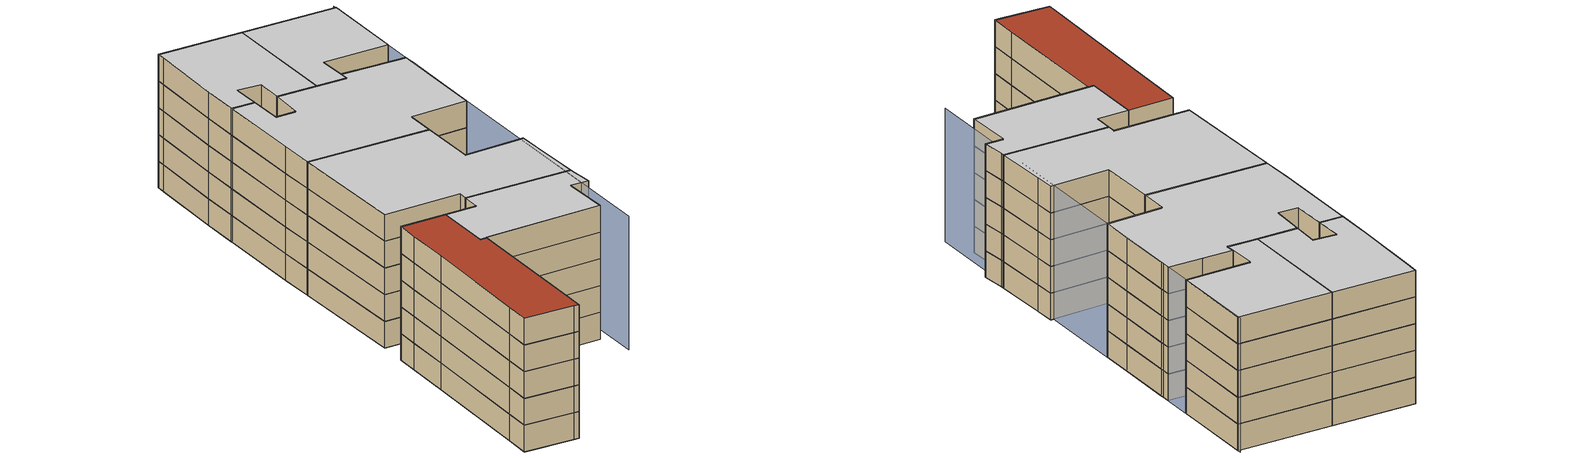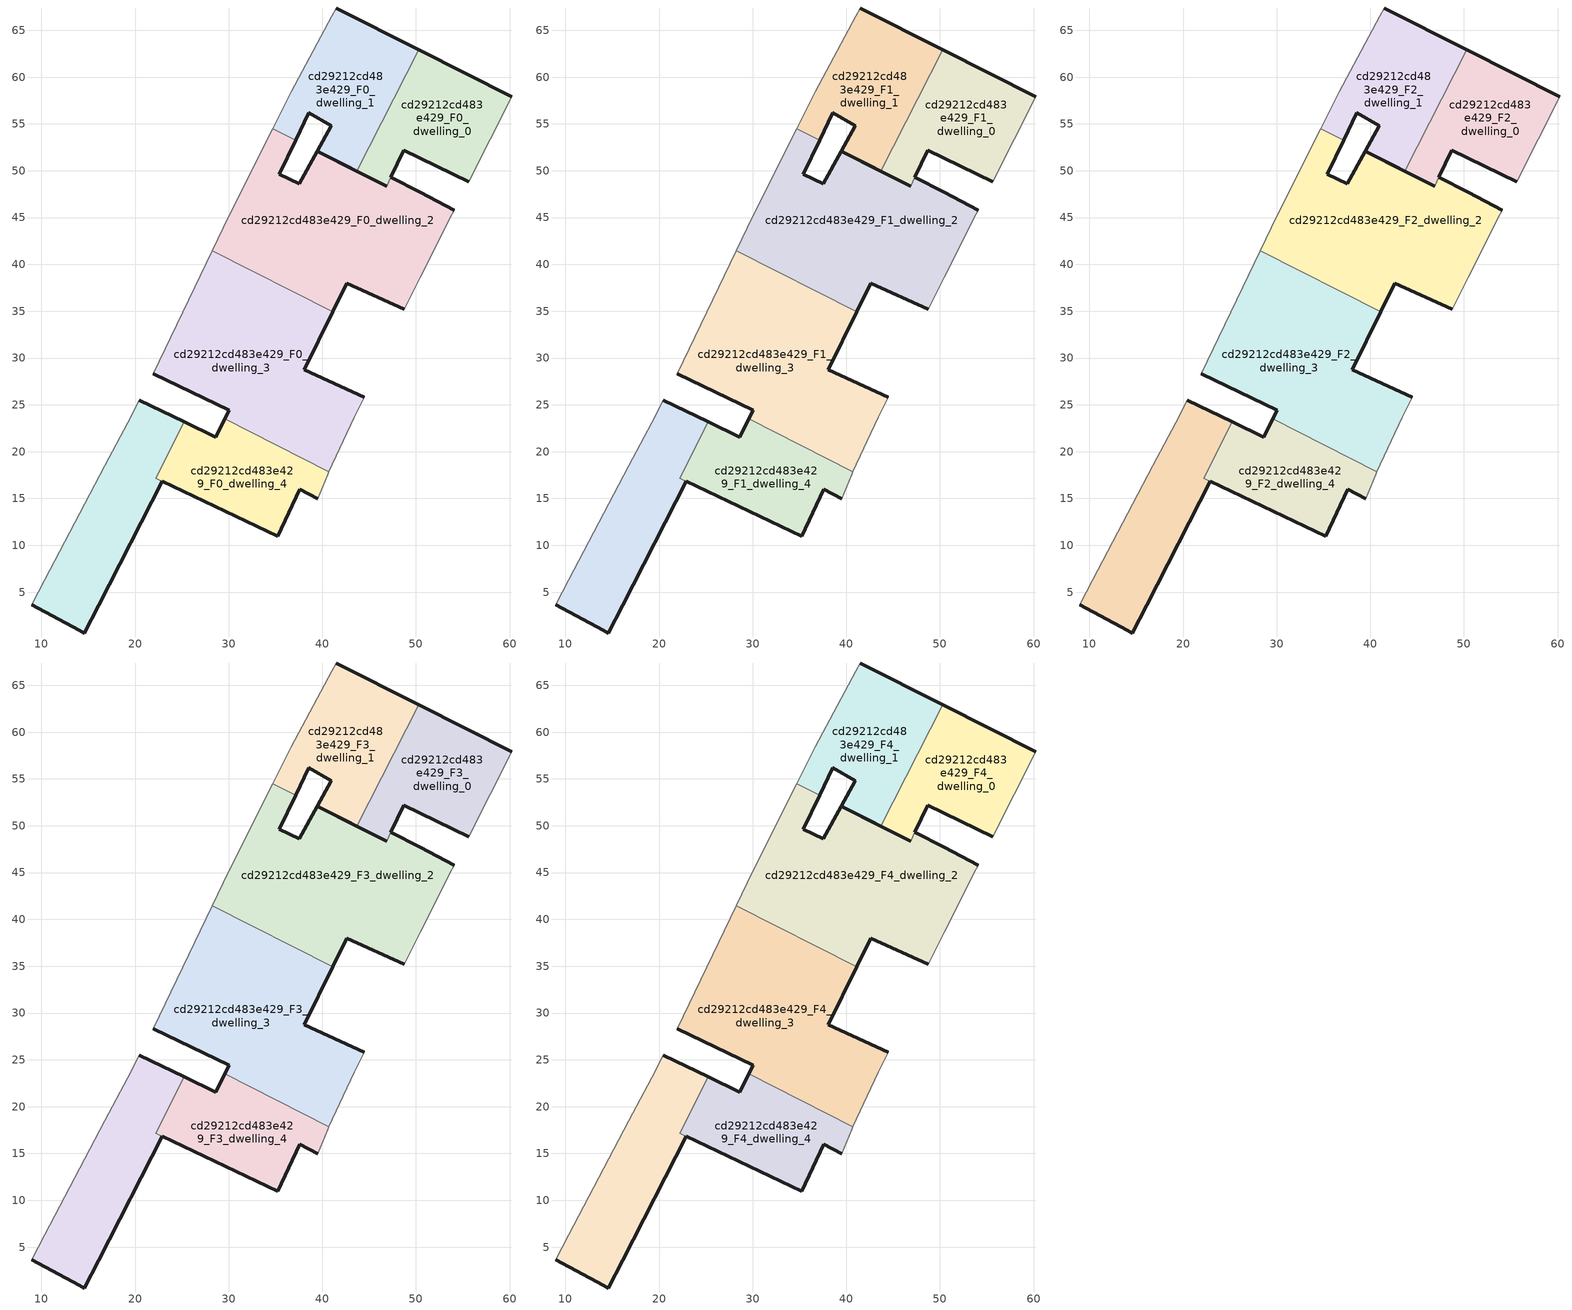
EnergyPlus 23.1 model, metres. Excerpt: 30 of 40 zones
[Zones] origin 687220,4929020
cd29212cd483e429_F0_dwelling_0
 floor ground (EU_floor_Construction): 55.62,48.82 60.23,57.92 50.28,62.94 43.7,49.94 46.86,48.34 47.32,49.32 47.33,49.33 48.67,52.2 z0
 wall outside (EU_wall_Construction): 46.86,48.34 43.7,49.94 / 50.28,62.94 60.23,57.92 / 55.62,48.82 48.67,52.2 47.33,49.33 47.32,49.32 z0:3
 wall to cd29212cd483e429_F0_dwelling_1 (EU_wall_Construction): 43.7,49.94 50.28,62.94 z0:3
 wall adiabatic (EU_wall_Construction): 60.23,57.92 55.62,48.82 z0:3
 wall to cd29212cd483e429_F0_dwelling_2 (EU_wall_Construction): 47.32,49.32 46.86,48.34 z0:3
cd29212cd483e429_F0_dwelling_1
 floor ground (EU_floor_Construction): 43.7,49.94 50.28,62.94 41.47,67.38 41.01,66.51 36.68,58.41 34.76,54.59 34.71,54.49 37.16,53.25 38.57,56.18 40.95,54.81 39.46,52.09 z0
 wall outside (EU_wall_Construction): 41.47,67.38 50.28,62.94 / 43.7,49.94 39.46,52.09 40.95,54.81 38.57,56.18 37.16,53.25 z0:3
 wall to cd29212cd483e429_F0_dwelling_2 (EU_wall_Construction): 37.16,53.25 34.71,54.49 z0:3
 wall adiabatic (EU_wall_Construction): 34.71,54.49 34.76,54.59 36.68,58.41 41.01,66.51 41.47,67.38 z0:3
cd29212cd483e429_F0_dwelling_2
 floor ground (EU_floor_Construction): 50.45,38.64 53.49,44.64 53.63,44.91 54.07,45.78 50.45,47.68 47.32,49.32 46.86,48.34 39.46,52.09 37.54,48.6 35.4,49.64 37.16,53.25 34.71,54.49 29.98,45.12 28.24,41.48 41.12,34.96 42.61,37.98 48.73,35.22 z0
 wall outside (EU_wall_Construction): 47.32,49.32 50.45,47.68 54.07,45.78 / 48.73,35.22 42.61,37.98 41.12,34.96 / 37.16,53.25 35.4,49.64 37.54,48.6 39.46,52.09 46.86,48.34 z0:3
 wall adiabatic (EU_wall_Construction): 54.07,45.78 53.63,44.91 53.49,44.64 50.45,38.64 48.73,35.22 / 28.24,41.48 29.98,45.12 34.71,54.49 z0:3
 wall to cd29212cd483e429_F0_dwelling_3 (EU_wall_Construction): 41.12,34.96 28.24,41.48 z0:3
cd29212cd483e429_F0_dwelling_3
 floor ground (EU_floor_Construction): 40.71,17.88 43.43,23.65 44.46,25.83 38.06,28.77 41.12,34.96 28.24,41.48 21.94,28.32 30.04,24.4 29.59,23.51 z0
 wall outside (EU_wall_Construction): 41.12,34.96 38.06,28.77 44.46,25.83 / 29.59,23.51 30.04,24.4 21.94,28.32 z0:3
 wall adiabatic (EU_wall_Construction): 44.46,25.83 43.43,23.65 40.71,17.88 / 21.94,28.32 28.24,41.48 z0:3
 wall to cd29212cd483e429_F0_dwelling_4 (EU_wall_Construction): 40.71,17.88 29.59,23.51 z0:3
cd29212cd483e429_F0_dwelling_4
 floor ground (EU_floor_Construction): 39.52,14.98 40.55,17.54 40.71,17.88 29.59,23.51 28.61,21.56 25.28,23.18 22.21,17.14 35.26,10.98 37.61,15.97 z0
 wall outside (EU_wall_Construction): 25.28,23.18 28.61,21.56 29.59,23.51 / 39.52,14.98 37.61,15.97 35.26,10.98 z0:3
 wall to cd29212cd483e429_F0_dwelling_5 (EU_wall_Construction): 35.26,10.98 22.21,17.14 25.28,23.18 z0:3
 wall adiabatic (EU_wall_Construction): 40.71,17.88 40.55,17.54 39.52,14.98 z0:3
cd29212cd483e429_F0_dwelling_5
 floor ground (EU_floor_Construction): 35.25,10.97 35.26,10.98 22.21,17.14 25.28,23.18 20.47,25.51 19.19,23.08 16.78,18.48 10.36,6.31 8.96,3.66 14.02,0.95 14.59,0.63 16.12,3.6 22.88,16.81 z0
 wall outside (EU_wall_Construction): 20.47,25.51 25.28,23.18 / 35.26,10.98 35.25,10.97 22.88,16.81 16.12,3.6 14.59,0.63 14.02,0.95 8.96,3.66 z0:3
 wall adiabatic (EU_wall_Construction): 8.96,3.66 10.36,6.31 16.78,18.48 19.19,23.08 20.47,25.51 z0:3
cd29212cd483e429_F1_dwelling_0
 floor to cd29212cd483e429_F0_dwelling_0 (EU_floor_Construction): 55.62,48.82 60.23,57.92 50.28,62.94 43.7,49.94 46.86,48.34 47.32,49.32 47.33,49.33 48.67,52.2 z3
 wall outside (EU_wall_Construction): 46.86,48.34 43.7,49.94 / 50.28,62.94 60.23,57.92 / 55.62,48.82 48.67,52.2 47.33,49.33 47.32,49.32 z3:6
 wall to cd29212cd483e429_F1_dwelling_1 (EU_wall_Construction): 43.7,49.94 50.28,62.94 z3:6
 wall adiabatic (EU_wall_Construction): 60.23,57.92 55.62,48.82 z3:6
 wall to cd29212cd483e429_F1_dwelling_2 (EU_wall_Construction): 47.32,49.32 46.86,48.34 z3:6
cd29212cd483e429_F1_dwelling_1
 floor to cd29212cd483e429_F0_dwelling_1 (EU_floor_Construction): 43.7,49.94 50.28,62.94 41.47,67.38 41.01,66.51 36.68,58.41 34.76,54.59 34.71,54.49 37.16,53.25 38.57,56.18 40.95,54.81 39.46,52.09 z3
 wall outside (EU_wall_Construction): 41.47,67.38 50.28,62.94 / 43.7,49.94 39.46,52.09 40.95,54.81 38.57,56.18 37.16,53.25 z3:6
 wall to cd29212cd483e429_F1_dwelling_2 (EU_wall_Construction): 37.16,53.25 34.71,54.49 z3:6
 wall adiabatic (EU_wall_Construction): 34.71,54.49 34.76,54.59 36.68,58.41 41.01,66.51 41.47,67.38 z3:6
cd29212cd483e429_F1_dwelling_2
 floor to cd29212cd483e429_F0_dwelling_2 (EU_floor_Construction): 50.45,38.64 53.49,44.64 53.63,44.91 54.07,45.78 50.45,47.68 47.32,49.32 46.86,48.34 39.46,52.09 37.54,48.6 35.4,49.64 37.16,53.25 34.71,54.49 29.98,45.12 28.24,41.48 41.12,34.96 42.61,37.98 48.73,35.22 z3
 wall outside (EU_wall_Construction): 47.32,49.32 50.45,47.68 54.07,45.78 / 48.73,35.22 42.61,37.98 41.12,34.96 / 37.16,53.25 35.4,49.64 37.54,48.6 39.46,52.09 46.86,48.34 z3:6
 wall adiabatic (EU_wall_Construction): 54.07,45.78 53.63,44.91 53.49,44.64 50.45,38.64 48.73,35.22 / 28.24,41.48 29.98,45.12 34.71,54.49 z3:6
 wall to cd29212cd483e429_F1_dwelling_3 (EU_wall_Construction): 41.12,34.96 28.24,41.48 z3:6
cd29212cd483e429_F1_dwelling_3
 floor to cd29212cd483e429_F0_dwelling_3 (EU_floor_Construction): 40.71,17.88 43.43,23.65 44.46,25.83 38.06,28.77 41.12,34.96 28.24,41.48 21.94,28.32 30.04,24.4 29.59,23.51 z3
 wall outside (EU_wall_Construction): 41.12,34.96 38.06,28.77 44.46,25.83 / 29.59,23.51 30.04,24.4 21.94,28.32 z3:6
 wall adiabatic (EU_wall_Construction): 44.46,25.83 43.43,23.65 40.71,17.88 / 21.94,28.32 28.24,41.48 z3:6
 wall to cd29212cd483e429_F1_dwelling_4 (EU_wall_Construction): 40.71,17.88 29.59,23.51 z3:6
cd29212cd483e429_F1_dwelling_4
 floor to cd29212cd483e429_F0_dwelling_4 (EU_floor_Construction): 39.52,14.98 40.55,17.54 40.71,17.88 29.59,23.51 28.61,21.56 25.28,23.18 22.21,17.14 35.26,10.98 37.61,15.97 z3
 wall outside (EU_wall_Construction): 25.28,23.18 28.61,21.56 29.59,23.51 / 39.52,14.98 37.61,15.97 35.26,10.98 z3:6
 wall to cd29212cd483e429_F1_dwelling_5 (EU_wall_Construction): 35.26,10.98 22.21,17.14 25.28,23.18 z3:6
 wall adiabatic (EU_wall_Construction): 40.71,17.88 40.55,17.54 39.52,14.98 z3:6
cd29212cd483e429_F1_dwelling_5
 floor to cd29212cd483e429_F0_dwelling_5 (EU_floor_Construction): 35.25,10.97 35.26,10.98 22.21,17.14 25.28,23.18 20.47,25.51 19.19,23.08 16.78,18.48 10.36,6.31 8.96,3.66 14.02,0.95 14.59,0.63 16.12,3.6 22.88,16.81 z3
 wall outside (EU_wall_Construction): 20.47,25.51 25.28,23.18 / 35.26,10.98 35.25,10.97 22.88,16.81 16.12,3.6 14.59,0.63 14.02,0.95 8.96,3.66 z3:6
 wall adiabatic (EU_wall_Construction): 8.96,3.66 10.36,6.31 16.78,18.48 19.19,23.08 20.47,25.51 z3:6
cd29212cd483e429_F2_dwelling_0
 floor to cd29212cd483e429_F1_dwelling_0 (EU_floor_Construction): 55.62,48.82 60.23,57.92 50.28,62.94 43.7,49.94 46.86,48.34 47.32,49.32 47.33,49.33 48.67,52.2 z6
 wall outside (EU_wall_Construction): 46.86,48.34 43.7,49.94 / 50.28,62.94 60.23,57.92 / 55.62,48.82 48.67,52.2 47.33,49.33 47.32,49.32 z6:9
 wall to cd29212cd483e429_F2_dwelling_1 (EU_wall_Construction): 43.7,49.94 50.28,62.94 z6:9
 wall adiabatic (EU_wall_Construction): 60.23,57.92 55.62,48.82 z6:9
 wall to cd29212cd483e429_F2_dwelling_2 (EU_wall_Construction): 47.32,49.32 46.86,48.34 z6:9
cd29212cd483e429_F2_dwelling_1
 floor to cd29212cd483e429_F1_dwelling_1 (EU_floor_Construction): 43.7,49.94 50.28,62.94 41.47,67.38 41.01,66.51 36.68,58.41 34.76,54.59 34.71,54.49 37.16,53.25 38.57,56.18 40.95,54.81 39.46,52.09 z6
 wall outside (EU_wall_Construction): 41.47,67.38 50.28,62.94 / 43.7,49.94 39.46,52.09 40.95,54.81 38.57,56.18 37.16,53.25 z6:9
 wall to cd29212cd483e429_F2_dwelling_2 (EU_wall_Construction): 37.16,53.25 34.71,54.49 z6:9
 wall adiabatic (EU_wall_Construction): 34.71,54.49 34.76,54.59 36.68,58.41 41.01,66.51 41.47,67.38 z6:9
cd29212cd483e429_F2_dwelling_2
 floor to cd29212cd483e429_F1_dwelling_2 (EU_floor_Construction): 50.45,38.64 53.49,44.64 53.63,44.91 54.07,45.78 50.45,47.68 47.32,49.32 46.86,48.34 39.46,52.09 37.54,48.6 35.4,49.64 37.16,53.25 34.71,54.49 29.98,45.12 28.24,41.48 41.12,34.96 42.61,37.98 48.73,35.22 z6
 wall outside (EU_wall_Construction): 47.32,49.32 50.45,47.68 54.07,45.78 / 48.73,35.22 42.61,37.98 41.12,34.96 / 37.16,53.25 35.4,49.64 37.54,48.6 39.46,52.09 46.86,48.34 z6:9
 wall adiabatic (EU_wall_Construction): 54.07,45.78 53.63,44.91 53.49,44.64 50.45,38.64 48.73,35.22 / 28.24,41.48 29.98,45.12 34.71,54.49 z6:9
 wall to cd29212cd483e429_F2_dwelling_3 (EU_wall_Construction): 41.12,34.96 28.24,41.48 z6:9
cd29212cd483e429_F2_dwelling_3
 floor to cd29212cd483e429_F1_dwelling_3 (EU_floor_Construction): 40.71,17.88 43.43,23.65 44.46,25.83 38.06,28.77 41.12,34.96 28.24,41.48 21.94,28.32 30.04,24.4 29.59,23.51 z6
 wall outside (EU_wall_Construction): 41.12,34.96 38.06,28.77 44.46,25.83 / 29.59,23.51 30.04,24.4 21.94,28.32 z6:9
 wall adiabatic (EU_wall_Construction): 44.46,25.83 43.43,23.65 40.71,17.88 / 21.94,28.32 28.24,41.48 z6:9
 wall to cd29212cd483e429_F2_dwelling_4 (EU_wall_Construction): 40.71,17.88 29.59,23.51 z6:9
cd29212cd483e429_F2_dwelling_4
 floor to cd29212cd483e429_F1_dwelling_4 (EU_floor_Construction): 39.52,14.98 40.55,17.54 40.71,17.88 29.59,23.51 28.61,21.56 25.28,23.18 22.21,17.14 35.26,10.98 37.61,15.97 z6
 wall outside (EU_wall_Construction): 25.28,23.18 28.61,21.56 29.59,23.51 / 39.52,14.98 37.61,15.97 35.26,10.98 z6:9
 wall to cd29212cd483e429_F2_dwelling_5 (EU_wall_Construction): 35.26,10.98 22.21,17.14 25.28,23.18 z6:9
 wall adiabatic (EU_wall_Construction): 40.71,17.88 40.55,17.54 39.52,14.98 z6:9
cd29212cd483e429_F2_dwelling_5
 floor to cd29212cd483e429_F1_dwelling_5 (EU_floor_Construction): 35.25,10.97 35.26,10.98 22.21,17.14 25.28,23.18 20.47,25.51 19.19,23.08 16.78,18.48 10.36,6.31 8.96,3.66 14.02,0.95 14.59,0.63 16.12,3.6 22.88,16.81 z6
 wall outside (EU_wall_Construction): 20.47,25.51 25.28,23.18 / 35.26,10.98 35.25,10.97 22.88,16.81 16.12,3.6 14.59,0.63 14.02,0.95 8.96,3.66 z6:9
 wall adiabatic (EU_wall_Construction): 8.96,3.66 10.36,6.31 16.78,18.48 19.19,23.08 20.47,25.51 z6:9
cd29212cd483e429_F3_dwelling_0
 floor to cd29212cd483e429_F2_dwelling_0 (EU_floor_Construction): 55.62,48.82 60.23,57.92 50.28,62.94 43.7,49.94 46.86,48.34 47.32,49.32 47.33,49.33 48.67,52.2 z9
 wall outside (EU_wall_Construction): 46.86,48.34 43.7,49.94 / 50.28,62.94 60.23,57.92 / 55.62,48.82 48.67,52.2 47.33,49.33 47.32,49.32 z9:12
 wall to cd29212cd483e429_F3_dwelling_1 (EU_wall_Construction): 43.7,49.94 50.28,62.94 z9:12
 wall adiabatic (EU_wall_Construction): 60.23,57.92 55.62,48.82 z9:12
 wall to cd29212cd483e429_F3_dwelling_2 (EU_wall_Construction): 47.32,49.32 46.86,48.34 z9:12
cd29212cd483e429_F3_dwelling_1
 floor to cd29212cd483e429_F2_dwelling_1 (EU_floor_Construction): 43.7,49.94 50.28,62.94 41.47,67.38 41.01,66.51 36.68,58.41 34.76,54.59 34.71,54.49 37.16,53.25 38.57,56.18 40.95,54.81 39.46,52.09 z9
 wall outside (EU_wall_Construction): 41.47,67.38 50.28,62.94 / 43.7,49.94 39.46,52.09 40.95,54.81 38.57,56.18 37.16,53.25 z9:12
 wall to cd29212cd483e429_F3_dwelling_2 (EU_wall_Construction): 37.16,53.25 34.71,54.49 z9:12
 wall adiabatic (EU_wall_Construction): 34.71,54.49 34.76,54.59 36.68,58.41 41.01,66.51 41.47,67.38 z9:12
cd29212cd483e429_F3_dwelling_2
 floor to cd29212cd483e429_F2_dwelling_2 (EU_floor_Construction): 50.45,38.64 53.49,44.64 53.63,44.91 54.07,45.78 50.45,47.68 47.32,49.32 46.86,48.34 39.46,52.09 37.54,48.6 35.4,49.64 37.16,53.25 34.71,54.49 29.98,45.12 28.24,41.48 41.12,34.96 42.61,37.98 48.73,35.22 z9
 wall outside (EU_wall_Construction): 47.32,49.32 50.45,47.68 54.07,45.78 / 48.73,35.22 42.61,37.98 41.12,34.96 / 37.16,53.25 35.4,49.64 37.54,48.6 39.46,52.09 46.86,48.34 z9:12
 wall adiabatic (EU_wall_Construction): 54.07,45.78 53.63,44.91 53.49,44.64 50.45,38.64 48.73,35.22 / 28.24,41.48 29.98,45.12 34.71,54.49 z9:12
 wall to cd29212cd483e429_F3_dwelling_3 (EU_wall_Construction): 41.12,34.96 28.24,41.48 z9:12
cd29212cd483e429_F3_dwelling_3
 floor to cd29212cd483e429_F2_dwelling_3 (EU_floor_Construction): 40.71,17.88 43.43,23.65 44.46,25.83 38.06,28.77 41.12,34.96 28.24,41.48 21.94,28.32 30.04,24.4 29.59,23.51 z9
 wall outside (EU_wall_Construction): 41.12,34.96 38.06,28.77 44.46,25.83 / 29.59,23.51 30.04,24.4 21.94,28.32 z9:12
 wall adiabatic (EU_wall_Construction): 44.46,25.83 43.43,23.65 40.71,17.88 / 21.94,28.32 28.24,41.48 z9:12
 wall to cd29212cd483e429_F3_dwelling_4 (EU_wall_Construction): 40.71,17.88 29.59,23.51 z9:12
cd29212cd483e429_F3_dwelling_4
 floor to cd29212cd483e429_F2_dwelling_4 (EU_floor_Construction): 39.52,14.98 40.55,17.54 40.71,17.88 29.59,23.51 28.61,21.56 25.28,23.18 22.21,17.14 35.26,10.98 37.61,15.97 z9
 wall outside (EU_wall_Construction): 25.28,23.18 28.61,21.56 29.59,23.51 / 39.52,14.98 37.61,15.97 35.26,10.98 z9:12
 wall to cd29212cd483e429_F3_dwelling_5 (EU_wall_Construction): 35.26,10.98 22.21,17.14 25.28,23.18 z9:12
 wall adiabatic (EU_wall_Construction): 40.71,17.88 40.55,17.54 39.52,14.98 z9:12
cd29212cd483e429_F3_dwelling_5
 floor to cd29212cd483e429_F2_dwelling_5 (EU_floor_Construction): 35.25,10.97 35.26,10.98 22.21,17.14 25.28,23.18 20.47,25.51 19.19,23.08 16.78,18.48 10.36,6.31 8.96,3.66 14.02,0.95 14.59,0.63 16.12,3.6 22.88,16.81 z9
 wall outside (EU_wall_Construction): 20.47,25.51 25.28,23.18 / 35.26,10.98 35.25,10.97 22.88,16.81 16.12,3.6 14.59,0.63 14.02,0.95 8.96,3.66 z9:12
 wall adiabatic (EU_wall_Construction): 8.96,3.66 10.36,6.31 16.78,18.48 19.19,23.08 20.47,25.51 z9:12
cd29212cd483e429_F4_dwelling_0
 floor to cd29212cd483e429_F3_dwelling_0 (EU_floor_Construction): 55.62,48.82 60.23,57.92 50.28,62.94 43.7,49.94 46.86,48.34 47.32,49.32 47.33,49.33 48.67,52.2 z12
 wall outside (EU_wall_Construction): 46.86,48.34 43.7,49.94 / 50.28,62.94 60.23,57.92 / 55.62,48.82 48.67,52.2 47.33,49.33 47.32,49.32 z12:15
 wall to cd29212cd483e429_F4_dwelling_1 (EU_wall_Construction): 43.7,49.94 50.28,62.94 z12:15
 wall adiabatic (EU_wall_Construction): 60.23,57.92 55.62,48.82 z12:15
 wall to cd29212cd483e429_F4_dwelling_2 (EU_wall_Construction): 47.32,49.32 46.86,48.34 z12:15
 ceiling to cd29212cd483e429_F5_dwelling_0 (EU_floor_Construction): 60.23,57.92 55.62,48.82 48.67,52.2 47.33,49.33 47.32,49.32 46.86,48.34 43.7,49.94 50.28,62.94 z15
cd29212cd483e429_F4_dwelling_1
 floor to cd29212cd483e429_F3_dwelling_1 (EU_floor_Construction): 43.7,49.94 50.28,62.94 41.47,67.38 41.01,66.51 36.68,58.41 34.76,54.59 34.71,54.49 37.16,53.25 38.57,56.18 40.95,54.81 39.46,52.09 z12
 wall outside (EU_wall_Construction): 41.47,67.38 50.28,62.94 / 43.7,49.94 39.46,52.09 40.95,54.81 38.57,56.18 37.16,53.25 z12:15
 wall to cd29212cd483e429_F4_dwelling_2 (EU_wall_Construction): 37.16,53.25 34.71,54.49 z12:15
 wall adiabatic (EU_wall_Construction): 34.71,54.49 34.76,54.59 36.68,58.41 41.01,66.51 41.47,67.38 z12:15
 ceiling to cd29212cd483e429_F5_dwelling_1 (EU_floor_Construction): 50.28,62.94 43.7,49.94 39.46,52.09 40.95,54.81 38.57,56.18 37.16,53.25 34.71,54.49 34.76,54.59 36.68,58.41 41.01,66.51 41.47,67.38 z15
cd29212cd483e429_F4_dwelling_2
 floor to cd29212cd483e429_F3_dwelling_2 (EU_floor_Construction): 50.45,38.64 53.49,44.64 53.63,44.91 54.07,45.78 50.45,47.68 47.32,49.32 46.86,48.34 39.46,52.09 37.54,48.6 35.4,49.64 37.16,53.25 34.71,54.49 29.98,45.12 28.24,41.48 41.12,34.96 42.61,37.98 48.73,35.22 z12
 wall outside (EU_wall_Construction): 47.32,49.32 50.45,47.68 54.07,45.78 / 48.73,35.22 42.61,37.98 41.12,34.96 / 37.16,53.25 35.4,49.64 37.54,48.6 39.46,52.09 46.86,48.34 z12:15
 wall adiabatic (EU_wall_Construction): 54.07,45.78 53.63,44.91 53.49,44.64 50.45,38.64 48.73,35.22 / 28.24,41.48 29.98,45.12 34.71,54.49 z12:15
 wall to cd29212cd483e429_F4_dwelling_3 (EU_wall_Construction): 41.12,34.96 28.24,41.48 z12:15
 ceiling to cd29212cd483e429_F5_dwelling_2 (EU_floor_Construction): 50.45,47.68 54.07,45.78 53.63,44.91 53.49,44.64 50.45,38.64 48.73,35.22 42.61,37.98 41.12,34.96 28.24,41.48 29.98,45.12 34.71,54.49 37.16,53.25 35.4,49.64 37.54,48.6 39.46,52.09 46.86,48.34 47.32,49.32 z15
cd29212cd483e429_F4_dwelling_3
 floor to cd29212cd483e429_F3_dwelling_3 (EU_floor_Construction): 40.71,17.88 43.43,23.65 44.46,25.83 38.06,28.77 41.12,34.96 28.24,41.48 21.94,28.32 30.04,24.4 29.59,23.51 z12
 wall outside (EU_wall_Construction): 41.12,34.96 38.06,28.77 44.46,25.83 / 29.59,23.51 30.04,24.4 21.94,28.32 z12:15
 wall adiabatic (EU_wall_Construction): 44.46,25.83 43.43,23.65 40.71,17.88 / 21.94,28.32 28.24,41.48 z12:15
 wall to cd29212cd483e429_F4_dwelling_4 (EU_wall_Construction): 40.71,17.88 29.59,23.51 z12:15
 ceiling to cd29212cd483e429_F5_dwelling_3 (EU_floor_Construction): 41.12,34.96 38.06,28.77 44.46,25.83 43.43,23.65 40.71,17.88 29.59,23.51 30.04,24.4 21.94,28.32 28.24,41.48 z15
cd29212cd483e429_F4_dwelling_4
 floor to cd29212cd483e429_F3_dwelling_4 (EU_floor_Construction): 39.52,14.98 40.55,17.54 40.71,17.88 29.59,23.51 28.61,21.56 25.28,23.18 22.21,17.14 35.26,10.98 37.61,15.97 z12
 wall outside (EU_wall_Construction): 25.28,23.18 28.61,21.56 29.59,23.51 / 39.52,14.98 37.61,15.97 35.26,10.98 z12:15
 wall to cd29212cd483e429_F4_dwelling_5 (EU_wall_Construction): 35.26,10.98 22.21,17.14 25.28,23.18 z12:15
 wall adiabatic (EU_wall_Construction): 40.71,17.88 40.55,17.54 39.52,14.98 z12:15
 ceiling to cd29212cd483e429_F5_dwelling_4 (EU_floor_Construction): 40.71,17.88 40.55,17.54 39.52,14.98 37.61,15.97 35.26,10.98 22.21,17.14 25.28,23.18 28.61,21.56 29.59,23.51 z15
cd29212cd483e429_F4_dwelling_5
 floor to cd29212cd483e429_F3_dwelling_5 (EU_floor_Construction): 35.25,10.97 35.26,10.98 22.21,17.14 25.28,23.18 20.47,25.51 19.19,23.08 16.78,18.48 10.36,6.31 8.96,3.66 14.02,0.95 14.59,0.63 16.12,3.6 22.88,16.81 z12
 wall outside (EU_wall_Construction): 20.47,25.51 25.28,23.18 / 35.26,10.98 35.25,10.97 22.88,16.81 16.12,3.6 14.59,0.63 14.02,0.95 8.96,3.66 z12:15
 wall adiabatic (EU_wall_Construction): 8.96,3.66 10.36,6.31 16.78,18.48 19.19,23.08 20.47,25.51 z12:15
 roof outside (EU_roof_Construction): 25.28,23.18 22.21,17.14 35.26,10.98 35.25,10.97 22.88,16.81 16.12,3.6 14.59,0.63 14.02,0.95 8.96,3.66 10.36,6.31 16.78,18.48 19.19,23.08 20.47,25.51 z15
shading: 34.63,7.22 60.32,58.23 z0:15
[Building]
EU S2 Campaign: North Axis=0; Terrain=City; Solar Distribution=FullExterior
[Site:Location]
Bologna: Latitude=44.5; Longitude=11.25; Time Zone=1; Elevation=37
[SizingPeriod:WeatherFileDays]
AnnualSizingPeriod: Begin Month=1; Begin Day of Month=1; End Month=12; End Day of Month=31; Day of Week for Start Day=Monday; Use Weather File Daylight Saving Period=No; Use Weather File Rain and Snow Indicators=No
[MATERIAL]
EU_InternalMass_Material: Roughness=MediumRough; Thickness=0.1; Conductivity=1; Density=1800; Specific Heat=900; Thermal Absorptance=0.9; Solar Absorptance=0.7; Visible Absorptance=0.7
[MATERIAL:NOMASS] Roughness=MediumRough; Thermal Absorptance=0.9; Solar Absorptance=0.7; Visible Absorptance=0.7
Name | Thermal Resistance
EU_wall_NoMass | 0.890213
EU_roof_NoMass | 0.636128
EU_floor_NoMass | 0.79516
[CONSTRUCTION]
EU_wall_Construction: EU_wall_NoMass
EU_roof_Construction: EU_roof_NoMass
EU_floor_Construction: EU_floor_NoMass
EU_InternalMass_Construction: EU_InternalMass_Material
[ZONE] Type=1; Multiplier=1; Ceiling Height=autocalculate; Floor Area=autocalculate; Part of Total Floor Area=Yes
Name | Volume
cd29212cd483e429_F0_dwelling_0; cd29212cd483e429_F1_dwelling_0; cd29212cd483e429_F2_dwelling_0; cd29212cd483e429_F3_dwelling_0; cd29212cd483e429_F4_dwelling_0 | 388.102
cd29212cd483e429_F0_dwelling_1; cd29212cd483e429_F1_dwelling_1; cd29212cd483e429_F2_dwelling_1; cd29212cd483e429_F3_dwelling_1; cd29212cd483e429_F4_dwelling_1 | 411.658
cd29212cd483e429_F0_dwelling_2; cd29212cd483e429_F1_dwelling_2; cd29212cd483e429_F2_dwelling_2; cd29212cd483e429_F3_dwelling_2; cd29212cd483e429_F4_dwelling_2 | 846.852
cd29212cd483e429_F0_dwelling_3; cd29212cd483e429_F1_dwelling_3; cd29212cd483e429_F2_dwelling_3; cd29212cd483e429_F3_dwelling_3; cd29212cd483e429_F4_dwelling_3 | 823.267
cd29212cd483e429_F0_dwelling_4; cd29212cd483e429_F1_dwelling_4; cd29212cd483e429_F2_dwelling_4; cd29212cd483e429_F3_dwelling_4; cd29212cd483e429_F4_dwelling_4 | 373.107
cd29212cd483e429_F0_dwelling_5; cd29212cd483e429_F1_dwelling_5; cd29212cd483e429_F2_dwelling_5; cd29212cd483e429_F3_dwelling_5; cd29212cd483e429_F4_dwelling_5 | 450.191
[INTERNALMASS] Construction=EU_InternalMass_Construction
Name | Zone or ZoneList | Surface Area
cd29212cd483e429_F0_dwelling_0_EU_InternalMass | cd29212cd483e429_F0_dwelling_0 | 129.367
cd29212cd483e429_F0_dwelling_1_EU_InternalMass | cd29212cd483e429_F0_dwelling_1 | 137.219
cd29212cd483e429_F0_dwelling_2_EU_InternalMass | cd29212cd483e429_F0_dwelling_2 | 282.284
cd29212cd483e429_F0_dwelling_3_EU_InternalMass | cd29212cd483e429_F0_dwelling_3 | 274.422
cd29212cd483e429_F0_dwelling_4_EU_InternalMass | cd29212cd483e429_F0_dwelling_4 | 124.369
cd29212cd483e429_F0_dwelling_5_EU_InternalMass | cd29212cd483e429_F0_dwelling_5 | 150.064
cd29212cd483e429_F1_dwelling_0_EU_InternalMass | cd29212cd483e429_F1_dwelling_0 | 129.367
cd29212cd483e429_F1_dwelling_1_EU_InternalMass | cd29212cd483e429_F1_dwelling_1 | 137.219
cd29212cd483e429_F1_dwelling_2_EU_InternalMass | cd29212cd483e429_F1_dwelling_2 | 282.284
cd29212cd483e429_F1_dwelling_3_EU_InternalMass | cd29212cd483e429_F1_dwelling_3 | 274.422
cd29212cd483e429_F1_dwelling_4_EU_InternalMass | cd29212cd483e429_F1_dwelling_4 | 124.369
cd29212cd483e429_F1_dwelling_5_EU_InternalMass | cd29212cd483e429_F1_dwelling_5 | 150.064
cd29212cd483e429_F2_dwelling_0_EU_InternalMass | cd29212cd483e429_F2_dwelling_0 | 129.367
cd29212cd483e429_F2_dwelling_1_EU_InternalMass | cd29212cd483e429_F2_dwelling_1 | 137.219
cd29212cd483e429_F2_dwelling_2_EU_InternalMass | cd29212cd483e429_F2_dwelling_2 | 282.284
cd29212cd483e429_F2_dwelling_3_EU_InternalMass | cd29212cd483e429_F2_dwelling_3 | 274.422
cd29212cd483e429_F2_dwelling_4_EU_InternalMass | cd29212cd483e429_F2_dwelling_4 | 124.369
cd29212cd483e429_F2_dwelling_5_EU_InternalMass | cd29212cd483e429_F2_dwelling_5 | 150.064
cd29212cd483e429_F3_dwelling_0_EU_InternalMass | cd29212cd483e429_F3_dwelling_0 | 129.367
cd29212cd483e429_F3_dwelling_1_EU_InternalMass | cd29212cd483e429_F3_dwelling_1 | 137.219
cd29212cd483e429_F3_dwelling_2_EU_InternalMass | cd29212cd483e429_F3_dwelling_2 | 282.284
cd29212cd483e429_F3_dwelling_3_EU_InternalMass | cd29212cd483e429_F3_dwelling_3 | 274.422
cd29212cd483e429_F3_dwelling_4_EU_InternalMass | cd29212cd483e429_F3_dwelling_4 | 124.369
cd29212cd483e429_F3_dwelling_5_EU_InternalMass | cd29212cd483e429_F3_dwelling_5 | 150.064
cd29212cd483e429_F4_dwelling_0_EU_InternalMass | cd29212cd483e429_F4_dwelling_0 | 129.367
cd29212cd483e429_F4_dwelling_1_EU_InternalMass | cd29212cd483e429_F4_dwelling_1 | 137.219
cd29212cd483e429_F4_dwelling_2_EU_InternalMass | cd29212cd483e429_F4_dwelling_2 | 282.284
cd29212cd483e429_F4_dwelling_3_EU_InternalMass | cd29212cd483e429_F4_dwelling_3 | 274.422
cd29212cd483e429_F4_dwelling_4_EU_InternalMass | cd29212cd483e429_F4_dwelling_4 | 124.369
cd29212cd483e429_F4_dwelling_5_EU_InternalMass | cd29212cd483e429_F4_dwelling_5 | 150.064
[OTHEREQUIPMENT] Fuel Type=Electricity; Design Level Calculation Method=Watts/Area; Power per Zone Floor Area=1; Fraction Latent=0; Fraction Radiant=0; Fraction Lost=0; Carbon Dioxide Generation Rate=0; EndUse Subcategory=EU_Step8_InternalGains
Name | Zone or ZoneList or Space or SpaceList | Schedule
EU_Step8_InternalGain_cd29212cd483e429_F0_dwelling_0_f000 | cd29212cd483e429_F0_dwelling_0 | EU_Step8_GainSchedule_cd29212cd483e429_F0_dwelling_0_f000
EU_Step8_InternalGain_cd29212cd483e429_F0_dwelling_1_f000 | cd29212cd483e429_F0_dwelling_1 | EU_Step8_GainSchedule_cd29212cd483e429_F0_dwelling_1_f000
EU_Step8_InternalGain_cd29212cd483e429_F0_dwelling_2_f000 | cd29212cd483e429_F0_dwelling_2 | EU_Step8_GainSchedule_cd29212cd483e429_F0_dwelling_2_f000
EU_Step8_InternalGain_cd29212cd483e429_F0_dwelling_3_f000 | cd29212cd483e429_F0_dwelling_3 | EU_Step8_GainSchedule_cd29212cd483e429_F0_dwelling_3_f000
EU_Step8_InternalGain_cd29212cd483e429_F0_dwelling_4_f000 | cd29212cd483e429_F0_dwelling_4 | EU_Step8_GainSchedule_cd29212cd483e429_F0_dwelling_4_f000
EU_Step8_InternalGain_cd29212cd483e429_F0_dwelling_5_f000 | cd29212cd483e429_F0_dwelling_5 | EU_Step8_GainSchedule_cd29212cd483e429_F0_dwelling_5_f000
EU_Step8_InternalGain_cd29212cd483e429_F1_dwelling_0_f000 | cd29212cd483e429_F1_dwelling_0 | EU_Step8_GainSchedule_cd29212cd483e429_F1_dwelling_0_f000
EU_Step8_InternalGain_cd29212cd483e429_F1_dwelling_1_f000 | cd29212cd483e429_F1_dwelling_1 | EU_Step8_GainSchedule_cd29212cd483e429_F1_dwelling_1_f000
EU_Step8_InternalGain_cd29212cd483e429_F1_dwelling_2_f000 | cd29212cd483e429_F1_dwelling_2 | EU_Step8_GainSchedule_cd29212cd483e429_F1_dwelling_2_f000
EU_Step8_InternalGain_cd29212cd483e429_F1_dwelling_3_f000 | cd29212cd483e429_F1_dwelling_3 | EU_Step8_GainSchedule_cd29212cd483e429_F1_dwelling_3_f000
EU_Step8_InternalGain_cd29212cd483e429_F1_dwelling_4_f000 | cd29212cd483e429_F1_dwelling_4 | EU_Step8_GainSchedule_cd29212cd483e429_F1_dwelling_4_f000
EU_Step8_InternalGain_cd29212cd483e429_F1_dwelling_5_f000 | cd29212cd483e429_F1_dwelling_5 | EU_Step8_GainSchedule_cd29212cd483e429_F1_dwelling_5_f000
EU_Step8_InternalGain_cd29212cd483e429_F2_dwelling_0_f000 | cd29212cd483e429_F2_dwelling_0 | EU_Step8_GainSchedule_cd29212cd483e429_F2_dwelling_0_f000
EU_Step8_InternalGain_cd29212cd483e429_F2_dwelling_1_f000 | cd29212cd483e429_F2_dwelling_1 | EU_Step8_GainSchedule_cd29212cd483e429_F2_dwelling_1_f000
EU_Step8_InternalGain_cd29212cd483e429_F2_dwelling_2_f000 | cd29212cd483e429_F2_dwelling_2 | EU_Step8_GainSchedule_cd29212cd483e429_F2_dwelling_2_f000
EU_Step8_InternalGain_cd29212cd483e429_F2_dwelling_3_f000 | cd29212cd483e429_F2_dwelling_3 | EU_Step8_GainSchedule_cd29212cd483e429_F2_dwelling_3_f000
EU_Step8_InternalGain_cd29212cd483e429_F2_dwelling_4_f000 | cd29212cd483e429_F2_dwelling_4 | EU_Step8_GainSchedule_cd29212cd483e429_F2_dwelling_4_f000
EU_Step8_InternalGain_cd29212cd483e429_F2_dwelling_5_f000 | cd29212cd483e429_F2_dwelling_5 | EU_Step8_GainSchedule_cd29212cd483e429_F2_dwelling_5_f000
EU_Step8_InternalGain_cd29212cd483e429_F3_dwelling_0_f000 | cd29212cd483e429_F3_dwelling_0 | EU_Step8_GainSchedule_cd29212cd483e429_F3_dwelling_0_f000
EU_Step8_InternalGain_cd29212cd483e429_F3_dwelling_1_f000 | cd29212cd483e429_F3_dwelling_1 | EU_Step8_GainSchedule_cd29212cd483e429_F3_dwelling_1_f000
EU_Step8_InternalGain_cd29212cd483e429_F3_dwelling_2_f000 | cd29212cd483e429_F3_dwelling_2 | EU_Step8_GainSchedule_cd29212cd483e429_F3_dwelling_2_f000
EU_Step8_InternalGain_cd29212cd483e429_F3_dwelling_3_f000 | cd29212cd483e429_F3_dwelling_3 | EU_Step8_GainSchedule_cd29212cd483e429_F3_dwelling_3_f000
EU_Step8_InternalGain_cd29212cd483e429_F3_dwelling_4_f000 | cd29212cd483e429_F3_dwelling_4 | EU_Step8_GainSchedule_cd29212cd483e429_F3_dwelling_4_f000
EU_Step8_InternalGain_cd29212cd483e429_F3_dwelling_5_f000 | cd29212cd483e429_F3_dwelling_5 | EU_Step8_GainSchedule_cd29212cd483e429_F3_dwelling_5_f000
EU_Step8_InternalGain_cd29212cd483e429_F4_dwelling_0_f000 | cd29212cd483e429_F4_dwelling_0 | EU_Step8_GainSchedule_cd29212cd483e429_F4_dwelling_0_f000
EU_Step8_InternalGain_cd29212cd483e429_F4_dwelling_1_f000 | cd29212cd483e429_F4_dwelling_1 | EU_Step8_GainSchedule_cd29212cd483e429_F4_dwelling_1_f000
EU_Step8_InternalGain_cd29212cd483e429_F4_dwelling_2_f000 | cd29212cd483e429_F4_dwelling_2 | EU_Step8_GainSchedule_cd29212cd483e429_F4_dwelling_2_f000
EU_Step8_InternalGain_cd29212cd483e429_F4_dwelling_3_f000 | cd29212cd483e429_F4_dwelling_3 | EU_Step8_GainSchedule_cd29212cd483e429_F4_dwelling_3_f000
EU_Step8_InternalGain_cd29212cd483e429_F4_dwelling_4_f000 | cd29212cd483e429_F4_dwelling_4 | EU_Step8_GainSchedule_cd29212cd483e429_F4_dwelling_4_f000
EU_Step8_InternalGain_cd29212cd483e429_F4_dwelling_5_f000 | cd29212cd483e429_F4_dwelling_5 | EU_Step8_GainSchedule_cd29212cd483e429_F4_dwelling_5_f000
[ZONEVENTILATION:DESIGNFLOWRATE] Schedule=EU_AlwaysOn; Design Flow Rate Calculation Method=AirChanges/Hour; Air Changes per Hour=0.718634; Ventilation Type=Natural; Fan Pressure Rise=0; Fan Total Efficiency=1; Constant Term Coefficient=1; Temperature Term Coefficient=0; Velocity Term Coefficient=0; Velocity Squared Term Coefficient=0; Minimum Indoor Temperature=-100; Maximum Indoor Temperature=100; Delta Temperature=-100; Minimum Outdoor Temperature=-100; Maximum Outdoor Temperature=100; Maximum Wind Speed=40
Name | Zone or ZoneList or Space or SpaceList
EU_ConstantAir_cd29212cd483e429_F0_dwelling_0 | cd29212cd483e429_F0_dwelling_0
EU_ConstantAir_cd29212cd483e429_F0_dwelling_1 | cd29212cd483e429_F0_dwelling_1
EU_ConstantAir_cd29212cd483e429_F0_dwelling_2 | cd29212cd483e429_F0_dwelling_2
EU_ConstantAir_cd29212cd483e429_F0_dwelling_3 | cd29212cd483e429_F0_dwelling_3
EU_ConstantAir_cd29212cd483e429_F0_dwelling_4 | cd29212cd483e429_F0_dwelling_4
EU_ConstantAir_cd29212cd483e429_F0_dwelling_5 | cd29212cd483e429_F0_dwelling_5
EU_ConstantAir_cd29212cd483e429_F1_dwelling_0 | cd29212cd483e429_F1_dwelling_0
EU_ConstantAir_cd29212cd483e429_F1_dwelling_1 | cd29212cd483e429_F1_dwelling_1
EU_ConstantAir_cd29212cd483e429_F1_dwelling_2 | cd29212cd483e429_F1_dwelling_2
EU_ConstantAir_cd29212cd483e429_F1_dwelling_3 | cd29212cd483e429_F1_dwelling_3
EU_ConstantAir_cd29212cd483e429_F1_dwelling_4 | cd29212cd483e429_F1_dwelling_4
EU_ConstantAir_cd29212cd483e429_F1_dwelling_5 | cd29212cd483e429_F1_dwelling_5
EU_ConstantAir_cd29212cd483e429_F2_dwelling_0 | cd29212cd483e429_F2_dwelling_0
EU_ConstantAir_cd29212cd483e429_F2_dwelling_1 | cd29212cd483e429_F2_dwelling_1
EU_ConstantAir_cd29212cd483e429_F2_dwelling_2 | cd29212cd483e429_F2_dwelling_2
EU_ConstantAir_cd29212cd483e429_F2_dwelling_3 | cd29212cd483e429_F2_dwelling_3
EU_ConstantAir_cd29212cd483e429_F2_dwelling_4 | cd29212cd483e429_F2_dwelling_4
EU_ConstantAir_cd29212cd483e429_F2_dwelling_5 | cd29212cd483e429_F2_dwelling_5
EU_ConstantAir_cd29212cd483e429_F3_dwelling_0 | cd29212cd483e429_F3_dwelling_0
EU_ConstantAir_cd29212cd483e429_F3_dwelling_1 | cd29212cd483e429_F3_dwelling_1
EU_ConstantAir_cd29212cd483e429_F3_dwelling_2 | cd29212cd483e429_F3_dwelling_2
EU_ConstantAir_cd29212cd483e429_F3_dwelling_3 | cd29212cd483e429_F3_dwelling_3
EU_ConstantAir_cd29212cd483e429_F3_dwelling_4 | cd29212cd483e429_F3_dwelling_4
EU_ConstantAir_cd29212cd483e429_F3_dwelling_5 | cd29212cd483e429_F3_dwelling_5
EU_ConstantAir_cd29212cd483e429_F4_dwelling_0 | cd29212cd483e429_F4_dwelling_0
EU_ConstantAir_cd29212cd483e429_F4_dwelling_1 | cd29212cd483e429_F4_dwelling_1
EU_ConstantAir_cd29212cd483e429_F4_dwelling_2 | cd29212cd483e429_F4_dwelling_2
EU_ConstantAir_cd29212cd483e429_F4_dwelling_3 | cd29212cd483e429_F4_dwelling_3
EU_ConstantAir_cd29212cd483e429_F4_dwelling_4 | cd29212cd483e429_F4_dwelling_4
EU_ConstantAir_cd29212cd483e429_F4_dwelling_5 | cd29212cd483e429_F4_dwelling_5
[HVACTEMPLATE:THERMOSTAT] Constant Heating Setpoint=20; Constant Cooling Setpoint=50
EU_HeatOnly_cd29212cd483e429_F0_dwelling_0; EU_HeatOnly_cd29212cd483e429_F0_dwelling_1; EU_HeatOnly_cd29212cd483e429_F0_dwelling_2; EU_HeatOnly_cd29212cd483e429_F0_dwelling_3; EU_HeatOnly_cd29212cd483e429_F0_dwelling_4; EU_HeatOnly_cd29212cd483e429_F0_dwelling_5; EU_HeatOnly_cd29212cd483e429_F1_dwelling_0; EU_HeatOnly_cd29212cd483e429_F1_dwelling_1; EU_HeatOnly_cd29212cd483e429_F1_dwelling_2; EU_HeatOnly_cd29212cd483e429_F1_dwelling_3; EU_HeatOnly_cd29212cd483e429_F1_dwelling_4; EU_HeatOnly_cd29212cd483e429_F1_dwelling_5; EU_HeatOnly_cd29212cd483e429_F2_dwelling_0; EU_HeatOnly_cd29212cd483e429_F2_dwelling_1; EU_HeatOnly_cd29212cd483e429_F2_dwelling_2; EU_HeatOnly_cd29212cd483e429_F2_dwelling_3; EU_HeatOnly_cd29212cd483e429_F2_dwelling_4; EU_HeatOnly_cd29212cd483e429_F2_dwelling_5; EU_HeatOnly_cd29212cd483e429_F3_dwelling_0; EU_HeatOnly_cd29212cd483e429_F3_dwelling_1; EU_HeatOnly_cd29212cd483e429_F3_dwelling_2; EU_HeatOnly_cd29212cd483e429_F3_dwelling_3; EU_HeatOnly_cd29212cd483e429_F3_dwelling_4; EU_HeatOnly_cd29212cd483e429_F3_dwelling_5; EU_HeatOnly_cd29212cd483e429_F4_dwelling_0; EU_HeatOnly_cd29212cd483e429_F4_dwelling_1; EU_HeatOnly_cd29212cd483e429_F4_dwelling_2; EU_HeatOnly_cd29212cd483e429_F4_dwelling_3; EU_HeatOnly_cd29212cd483e429_F4_dwelling_4; EU_HeatOnly_cd29212cd483e429_F4_dwelling_5; EU_HeatOnly_cd29212cd483e429_F5_dwelling_0; EU_HeatOnly_cd29212cd483e429_F5_dwelling_1; EU_HeatOnly_cd29212cd483e429_F5_dwelling_2; EU_HeatOnly_cd29212cd483e429_F5_dwelling_3; EU_HeatOnly_cd29212cd483e429_F5_dwelling_4; EU_HeatOnly_cd29212cd483e429_F6_dwelling_0; EU_HeatOnly_cd29212cd483e429_F6_dwelling_1; EU_HeatOnly_cd29212cd483e429_F6_dwelling_2; EU_HeatOnly_cd29212cd483e429_F6_dwelling_3; EU_HeatOnly_cd29212cd483e429_F6_dwelling_4
[HVACTEMPLATE:ZONE:IDEALLOADSAIRSYSTEM] System Availability Schedule=EU_AlwaysOn; Maximum Heating Supply Air Temperature=50; Minimum Cooling Supply Air Temperature=13; Maximum Heating Supply Air Humidity Ratio=0.0156; Minimum Cooling Supply Air Humidity Ratio=0.0077; Heating Limit=NoLimit; Cooling Limit=NoLimit; Heating Availability Schedule=EU_AlwaysOn; Cooling Availability Schedule=EU_CoolingOff; Dehumidification Control Type=ConstantSensibleHeatRatio; Cooling Sensible Heat Ratio=0.7; Dehumidification Setpoint=60; Humidification Control Type=None; Humidification Setpoint=30; Outdoor Air Method=None; Outdoor Air Flow Rate per Person=0.00944; Outdoor Air Flow Rate per Zone Floor Area=0; Outdoor Air Flow Rate per Zone=0; Demand Controlled Ventilation Type=None; Outdoor Air Economizer Type=NoEconomizer; Heat Recovery Type=None; Sensible Heat Recovery Effectiveness=0.7; Latent Heat Recovery Effectiveness=0.65
Name | Template Thermostat
cd29212cd483e429_F0_dwelling_0 | EU_HeatOnly_cd29212cd483e429_F0_dwelling_0
cd29212cd483e429_F0_dwelling_1 | EU_HeatOnly_cd29212cd483e429_F0_dwelling_1
cd29212cd483e429_F0_dwelling_2 | EU_HeatOnly_cd29212cd483e429_F0_dwelling_2
cd29212cd483e429_F0_dwelling_3 | EU_HeatOnly_cd29212cd483e429_F0_dwelling_3
cd29212cd483e429_F0_dwelling_4 | EU_HeatOnly_cd29212cd483e429_F0_dwelling_4
cd29212cd483e429_F0_dwelling_5 | EU_HeatOnly_cd29212cd483e429_F0_dwelling_5
cd29212cd483e429_F1_dwelling_0 | EU_HeatOnly_cd29212cd483e429_F1_dwelling_0
cd29212cd483e429_F1_dwelling_1 | EU_HeatOnly_cd29212cd483e429_F1_dwelling_1
cd29212cd483e429_F1_dwelling_2 | EU_HeatOnly_cd29212cd483e429_F1_dwelling_2
cd29212cd483e429_F1_dwelling_3 | EU_HeatOnly_cd29212cd483e429_F1_dwelling_3
cd29212cd483e429_F1_dwelling_4 | EU_HeatOnly_cd29212cd483e429_F1_dwelling_4
cd29212cd483e429_F1_dwelling_5 | EU_HeatOnly_cd29212cd483e429_F1_dwelling_5
cd29212cd483e429_F2_dwelling_0 | EU_HeatOnly_cd29212cd483e429_F2_dwelling_0
cd29212cd483e429_F2_dwelling_1 | EU_HeatOnly_cd29212cd483e429_F2_dwelling_1
cd29212cd483e429_F2_dwelling_2 | EU_HeatOnly_cd29212cd483e429_F2_dwelling_2
cd29212cd483e429_F2_dwelling_3 | EU_HeatOnly_cd29212cd483e429_F2_dwelling_3
cd29212cd483e429_F2_dwelling_4 | EU_HeatOnly_cd29212cd483e429_F2_dwelling_4
cd29212cd483e429_F2_dwelling_5 | EU_HeatOnly_cd29212cd483e429_F2_dwelling_5
cd29212cd483e429_F3_dwelling_0 | EU_HeatOnly_cd29212cd483e429_F3_dwelling_0
cd29212cd483e429_F3_dwelling_1 | EU_HeatOnly_cd29212cd483e429_F3_dwelling_1
cd29212cd483e429_F3_dwelling_2 | EU_HeatOnly_cd29212cd483e429_F3_dwelling_2
cd29212cd483e429_F3_dwelling_3 | EU_HeatOnly_cd29212cd483e429_F3_dwelling_3
cd29212cd483e429_F3_dwelling_4 | EU_HeatOnly_cd29212cd483e429_F3_dwelling_4
cd29212cd483e429_F3_dwelling_5 | EU_HeatOnly_cd29212cd483e429_F3_dwelling_5
cd29212cd483e429_F4_dwelling_0 | EU_HeatOnly_cd29212cd483e429_F4_dwelling_0
cd29212cd483e429_F4_dwelling_1 | EU_HeatOnly_cd29212cd483e429_F4_dwelling_1
cd29212cd483e429_F4_dwelling_2 | EU_HeatOnly_cd29212cd483e429_F4_dwelling_2
cd29212cd483e429_F4_dwelling_3 | EU_HeatOnly_cd29212cd483e429_F4_dwelling_3
cd29212cd483e429_F4_dwelling_4 | EU_HeatOnly_cd29212cd483e429_F4_dwelling_4
cd29212cd483e429_F4_dwelling_5 | EU_HeatOnly_cd29212cd483e429_F4_dwelling_5
[SIZING:ZONE] Zone Cooling Design Supply Air Temperature Input Method=SupplyAirTemperature; Zone Cooling Design Supply Air Temperature=13; Zone Heating Design Supply Air Temperature Input Method=SupplyAirTemperature; Zone Heating Design Supply Air Temperature=50; Zone Cooling Design Supply Air Humidity Ratio=0.008; Zone Heating Design Supply Air Humidity Ratio=0.008; Cooling Design Air Flow Method=DesignDay; Cooling Design Air Flow Rate=0; Cooling Minimum Air Flow per Zone Floor Area=0.000762; Cooling Minimum Air Flow=0; Cooling Minimum Air Flow Fraction=0.2; Heating Design Air Flow Method=DesignDay; Heating Design Air Flow Rate=0; Heating Maximum Air Flow per Zone Floor Area=0.002032; Heating Maximum Air Flow=0.141576; Heating Maximum Air Flow Fraction=0.3; Account for Dedicated Outdoor Air System=No; Dedicated Outdoor Air System Control Strategy=NeutralSupplyAir; Dedicated Outdoor Air Low Setpoint Temperature for Design=autosize; Dedicated Outdoor Air High Setpoint Temperature for Design=autosize; Zone Load Sizing Method=Sensible Load Only No Latent Load; Zone Latent Cooling Design Supply Air Humidity Ratio Input Method=HumidityRatioDifference; Zone Cooling Design Supply Air Humidity Ratio Difference=0.005; Zone Latent Heating Design Supply Air Humidity Ratio Input Method=HumidityRatioDifference; Zone Humidification Design Supply Air Humidity Ratio Difference=0.005
cd29212cd483e429_F0_dwelling_0; cd29212cd483e429_F0_dwelling_1; cd29212cd483e429_F0_dwelling_2; cd29212cd483e429_F0_dwelling_3; cd29212cd483e429_F0_dwelling_4; cd29212cd483e429_F0_dwelling_5; cd29212cd483e429_F1_dwelling_0; cd29212cd483e429_F1_dwelling_1; cd29212cd483e429_F1_dwelling_2; cd29212cd483e429_F1_dwelling_3; cd29212cd483e429_F1_dwelling_4; cd29212cd483e429_F1_dwelling_5; cd29212cd483e429_F2_dwelling_0; cd29212cd483e429_F2_dwelling_1; cd29212cd483e429_F2_dwelling_2; cd29212cd483e429_F2_dwelling_3; cd29212cd483e429_F2_dwelling_4; cd29212cd483e429_F2_dwelling_5; cd29212cd483e429_F3_dwelling_0; cd29212cd483e429_F3_dwelling_1; cd29212cd483e429_F3_dwelling_2; cd29212cd483e429_F3_dwelling_3; cd29212cd483e429_F3_dwelling_4; cd29212cd483e429_F3_dwelling_5; cd29212cd483e429_F4_dwelling_0; cd29212cd483e429_F4_dwelling_1; cd29212cd483e429_F4_dwelling_2; cd29212cd483e429_F4_dwelling_3; cd29212cd483e429_F4_dwelling_4; cd29212cd483e429_F4_dwelling_5
[SCHEDULE:CONSTANT]
Name | Hourly Value
EU_AlwaysOn | 1
EU_CoolingOff | 0
[SCHEDULE:FILE] Column Number=1; Rows to Skip at Top=0; Number of Hours of Data=8760; Column Separator=Comma; Interpolate to Timestep=No; Minutes per Item=60; Adjust Schedule for Daylight Savings=Yes
Name | File
EU_Step8_GainSchedule_cd29212cd483e429_F0_dwelling_0_f000 | ../../schedules/cd29212cd483e429/cd29212cd483e429_F0_dwelling_0_f000_gain.csv
EU_Step8_GainSchedule_cd29212cd483e429_F0_dwelling_1_f000 | ../../schedules/cd29212cd483e429/cd29212cd483e429_F0_dwelling_1_f000_gain.csv
EU_Step8_GainSchedule_cd29212cd483e429_F0_dwelling_2_f000 | ../../schedules/cd29212cd483e429/cd29212cd483e429_F0_dwelling_2_f000_gain.csv
EU_Step8_GainSchedule_cd29212cd483e429_F0_dwelling_3_f000 | ../../schedules/cd29212cd483e429/cd29212cd483e429_F0_dwelling_3_f000_gain.csv
EU_Step8_GainSchedule_cd29212cd483e429_F0_dwelling_4_f000 | ../../schedules/cd29212cd483e429/cd29212cd483e429_F0_dwelling_4_f000_gain.csv
EU_Step8_GainSchedule_cd29212cd483e429_F0_dwelling_5_f000 | ../../schedules/cd29212cd483e429/cd29212cd483e429_F0_dwelling_5_f000_gain.csv
EU_Step8_GainSchedule_cd29212cd483e429_F1_dwelling_0_f000 | ../../schedules/cd29212cd483e429/cd29212cd483e429_F1_dwelling_0_f000_gain.csv
EU_Step8_GainSchedule_cd29212cd483e429_F1_dwelling_1_f000 | ../../schedules/cd29212cd483e429/cd29212cd483e429_F1_dwelling_1_f000_gain.csv
EU_Step8_GainSchedule_cd29212cd483e429_F1_dwelling_2_f000 | ../../schedules/cd29212cd483e429/cd29212cd483e429_F1_dwelling_2_f000_gain.csv
EU_Step8_GainSchedule_cd29212cd483e429_F1_dwelling_3_f000 | ../../schedules/cd29212cd483e429/cd29212cd483e429_F1_dwelling_3_f000_gain.csv
EU_Step8_GainSchedule_cd29212cd483e429_F1_dwelling_4_f000 | ../../schedules/cd29212cd483e429/cd29212cd483e429_F1_dwelling_4_f000_gain.csv
EU_Step8_GainSchedule_cd29212cd483e429_F1_dwelling_5_f000 | ../../schedules/cd29212cd483e429/cd29212cd483e429_F1_dwelling_5_f000_gain.csv
EU_Step8_GainSchedule_cd29212cd483e429_F2_dwelling_0_f000 | ../../schedules/cd29212cd483e429/cd29212cd483e429_F2_dwelling_0_f000_gain.csv
EU_Step8_GainSchedule_cd29212cd483e429_F2_dwelling_1_f000 | ../../schedules/cd29212cd483e429/cd29212cd483e429_F2_dwelling_1_f000_gain.csv
EU_Step8_GainSchedule_cd29212cd483e429_F2_dwelling_2_f000 | ../../schedules/cd29212cd483e429/cd29212cd483e429_F2_dwelling_2_f000_gain.csv
EU_Step8_GainSchedule_cd29212cd483e429_F2_dwelling_3_f000 | ../../schedules/cd29212cd483e429/cd29212cd483e429_F2_dwelling_3_f000_gain.csv
EU_Step8_GainSchedule_cd29212cd483e429_F2_dwelling_4_f000 | ../../schedules/cd29212cd483e429/cd29212cd483e429_F2_dwelling_4_f000_gain.csv
EU_Step8_GainSchedule_cd29212cd483e429_F2_dwelling_5_f000 | ../../schedules/cd29212cd483e429/cd29212cd483e429_F2_dwelling_5_f000_gain.csv
EU_Step8_GainSchedule_cd29212cd483e429_F3_dwelling_0_f000 | ../../schedules/cd29212cd483e429/cd29212cd483e429_F3_dwelling_0_f000_gain.csv
EU_Step8_GainSchedule_cd29212cd483e429_F3_dwelling_1_f000 | ../../schedules/cd29212cd483e429/cd29212cd483e429_F3_dwelling_1_f000_gain.csv
EU_Step8_GainSchedule_cd29212cd483e429_F3_dwelling_2_f000 | ../../schedules/cd29212cd483e429/cd29212cd483e429_F3_dwelling_2_f000_gain.csv
EU_Step8_GainSchedule_cd29212cd483e429_F3_dwelling_3_f000 | ../../schedules/cd29212cd483e429/cd29212cd483e429_F3_dwelling_3_f000_gain.csv
EU_Step8_GainSchedule_cd29212cd483e429_F3_dwelling_4_f000 | ../../schedules/cd29212cd483e429/cd29212cd483e429_F3_dwelling_4_f000_gain.csv
EU_Step8_GainSchedule_cd29212cd483e429_F3_dwelling_5_f000 | ../../schedules/cd29212cd483e429/cd29212cd483e429_F3_dwelling_5_f000_gain.csv
EU_Step8_GainSchedule_cd29212cd483e429_F4_dwelling_0_f000 | ../../schedules/cd29212cd483e429/cd29212cd483e429_F4_dwelling_0_f000_gain.csv
EU_Step8_GainSchedule_cd29212cd483e429_F4_dwelling_1_f000 | ../../schedules/cd29212cd483e429/cd29212cd483e429_F4_dwelling_1_f000_gain.csv
EU_Step8_GainSchedule_cd29212cd483e429_F4_dwelling_2_f000 | ../../schedules/cd29212cd483e429/cd29212cd483e429_F4_dwelling_2_f000_gain.csv
EU_Step8_GainSchedule_cd29212cd483e429_F4_dwelling_3_f000 | ../../schedules/cd29212cd483e429/cd29212cd483e429_F4_dwelling_3_f000_gain.csv
EU_Step8_GainSchedule_cd29212cd483e429_F4_dwelling_4_f000 | ../../schedules/cd29212cd483e429/cd29212cd483e429_F4_dwelling_4_f000_gain.csv
EU_Step8_GainSchedule_cd29212cd483e429_F4_dwelling_5_f000 | ../../schedules/cd29212cd483e429/cd29212cd483e429_F4_dwelling_5_f000_gain.csv
